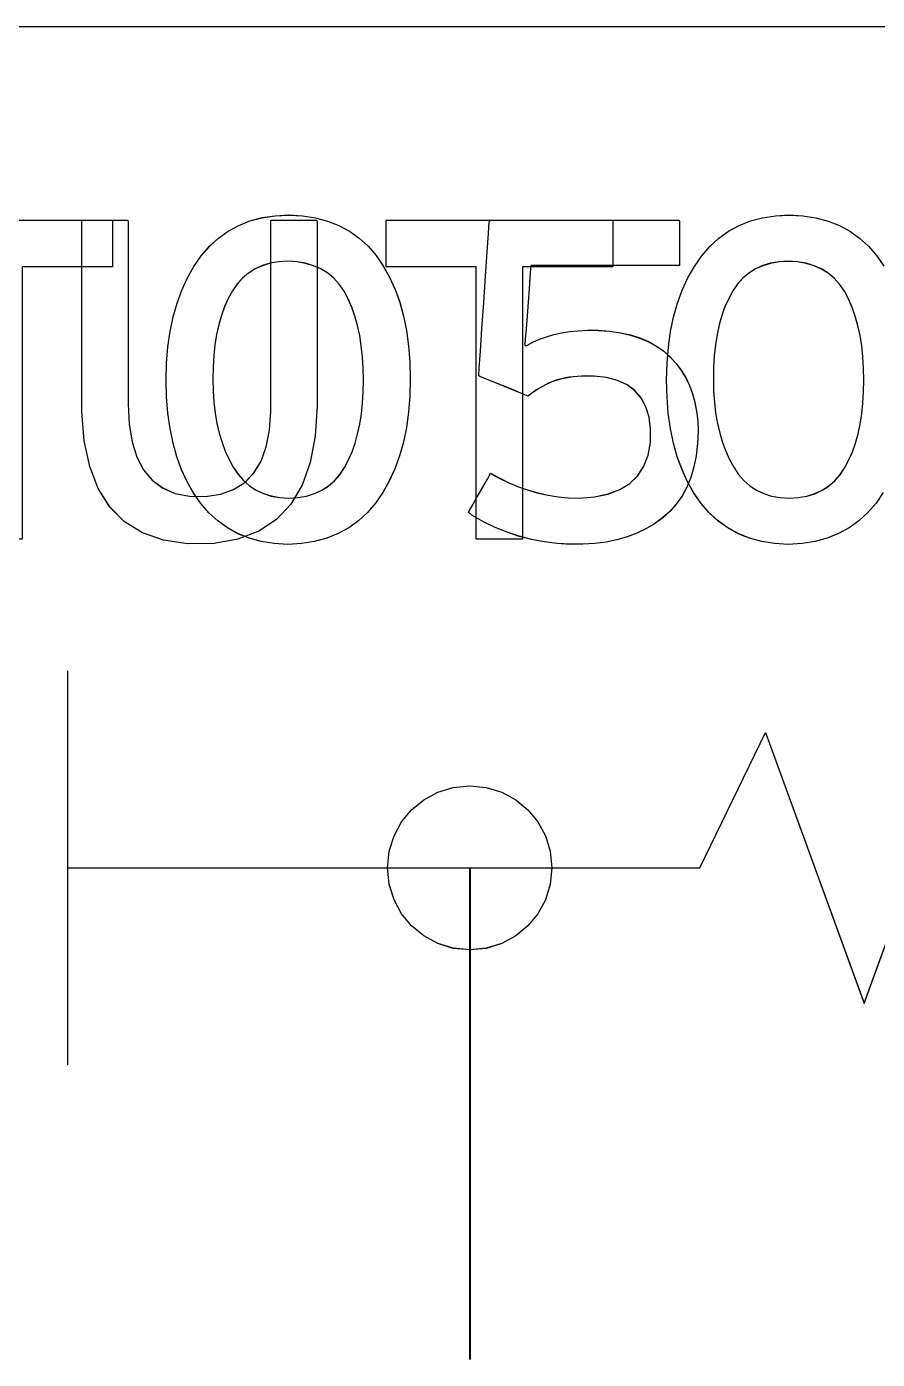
# Model space of a CAD drawing. Extents: x 1 to 47.7, y 0.2 to 35.
# Drawn here: x 29.4401 to 29.6989, y 10.189 to 10.5947 of the extents above; entities that cross this region are included whole.
import ezdxf

# ---------------------------------------------------------------- set-up
doc = ezdxf.new("R2010")
doc.units = 0
doc.header["$MEASUREMENT"] = 0
for name, color, linetype in [('7_2___8__INDEPENDENT_INPUT', 7, 'CONTINUOUS'), ('7_3___8__OPTOISO_INDEPENDE', 7, 'CONTINUOUS'), ('7_4___24__OPTOISO_INDEPEND', 7, 'CONTINUOUS'), ('7_5___8__INDEPENDENT_INPUT', 7, 'CONTINUOUS'), ('7_6____8__INDEPENDENT_INPU', 7, 'CONTINUOUS'), ('7_7____8__OPTOISO_INDEPEND', 7, 'CONTINUOUS'), ('7_8____8__OPTOISO_INDEPEND', 7, 'CONTINUOUS'), ('8_0_____DWG', 7, 'CONTINUOUS')]:
    doc.layers.add(name, color=color, linetype=linetype)

msp = doc.modelspace()

# ---------------------------------------------------------------- linework, layer by layer
at = {"layer": '7_2___8__INDEPENDENT_INPUT'}
for points in [[(29.43875, 10.5216), (29.43875, 10.43865), (29.42466, 10.43865), (29.42466, 10.5216), (29.39719, 10.5216), (29.39719, 10.53583), (29.46624, 10.53583), (29.46624, 10.5216), (29.43875, 10.5216)], [(29.45252, 10.39861), (29.45252, 10.27862)], [(29.45252, 10.33862), (29.57492, 10.33862), (29.57492, 10.18898)]]:
    msp.add_lwpolyline(points, dxfattribs=at)
for points in [[(29.55682, 10.48741), (29.55669, 10.48227), (29.5563, 10.47736), (29.55565, 10.47269), (29.55474, 10.46826), (29.55356, 10.46406), (29.55213, 10.46011), (29.55044, 10.45639), (29.54849, 10.45292), (29.54627, 10.44969), (29.5438, 10.4468), (29.54108, 10.4443), (29.53811, 10.44216), (29.5349, 10.4404), (29.53144, 10.43901), (29.52773, 10.438), (29.52377, 10.43736), (29.51956, 10.43709), (29.5154, 10.43736), (29.51149, 10.43799), (29.50781, 10.439), (29.50439, 10.44037), (29.5012, 10.44211), (29.49826, 10.44423), (29.49556, 10.44671), (29.49311, 10.44957), (29.4909, 10.45275), (29.48895, 10.45618), (29.48725, 10.45985), (29.48582, 10.46378), (29.48465, 10.46795), (29.48374, 10.47237), (29.48309, 10.47705), (29.4827, 10.48197), (29.48257, 10.48714), (29.4827, 10.4923), (29.4831, 10.49723), (29.48376, 10.50191), (29.48468, 10.50635), (29.48587, 10.51055), (29.48732, 10.51451), (29.48903, 10.51823), (29.49101, 10.52171), (29.49324, 10.52494), (29.49573, 10.52784), (29.49845, 10.53034), (29.50142, 10.53247), (29.50462, 10.53422), (29.50806, 10.53559), (29.51174, 10.53657), (29.51567, 10.53717), (29.51983, 10.53739), (29.52403, 10.53714), (29.52798, 10.53653), (29.53168, 10.53554), (29.53513, 10.53418), (29.53833, 10.53245), (29.54128, 10.53035), (29.54398, 10.52789), (29.54642, 10.52505), (29.54861, 10.52187), (29.55053, 10.51843), (29.5522, 10.51474), (29.55361, 10.5108), (29.55476, 10.50662), (29.55566, 10.50219), (29.5563, 10.49751), (29.55669, 10.49259)], [(29.64437, 10.47165), (29.64421, 10.46776), (29.64379, 10.4641), (29.64311, 10.46068), (29.64216, 10.45749), (29.64096, 10.45455), (29.63949, 10.45184), (29.63776, 10.44937), (29.63577, 10.44714), (29.63353, 10.44514), (29.6311, 10.44337), (29.6285, 10.44182), (29.62573, 10.44049), (29.62279, 10.43937), (29.61968, 10.43848), (29.6164, 10.43781), (29.61295, 10.43736), (29.60932, 10.43713), (29.60544, 10.43712), (29.60147, 10.43735), (29.59756, 10.43784), (29.59372, 10.43857), (29.58996, 10.43955), (29.58626, 10.44079), (29.58263, 10.44227), (29.57907, 10.444), (29.57558, 10.44598), (29.57455, 10.44689), (29.57508, 10.44783), (29.57595, 10.44935), (29.57702, 10.45124), (29.57818, 10.45329), (29.5793, 10.45527), (29.58028, 10.45698), (29.58097, 10.4582), (29.58127, 10.45873), (29.58388, 10.45731), (29.58682, 10.45588), (29.58979, 10.45465), (29.59277, 10.4536), (29.59578, 10.45274), (29.5988, 10.45207), (29.60184, 10.45159), (29.6049, 10.45129), (29.6082, 10.4512), (29.61291, 10.45157), (29.61706, 10.45244), (29.62062, 10.4538), (29.62362, 10.45567), (29.62604, 10.45803), (29.62788, 10.46089), (29.62916, 10.46426), (29.62986, 10.46812), (29.62995, 10.47226), (29.62946, 10.47585), (29.6285, 10.47899), (29.62707, 10.48168), (29.62516, 10.48391), (29.62277, 10.48569), (29.61991, 10.48702), (29.61657, 10.4879), (29.61277, 10.48832), (29.61019, 10.48836), (29.60889, 10.48832), (29.60763, 10.48824), (29.60641, 10.48812), (29.60523, 10.48796), (29.60409, 10.48777), (29.60298, 10.48753), (29.60191, 10.48726), (29.60088, 10.48695), (29.59989, 10.48656), (29.59892, 10.48613), (29.59797, 10.48567), (29.59705, 10.48518), (29.59614, 10.48466), (29.59525, 10.48411), (29.59438, 10.48352), (29.59353, 10.4829), (29.59269, 10.48225), (29.59215, 10.48247), (29.59071, 10.48306), (29.58862, 10.48391), (29.58617, 10.48491), (29.58361, 10.48595), (29.58122, 10.48692), (29.57925, 10.48772), (29.57798, 10.48823), (29.57766, 10.48846), (29.57782, 10.49087), (29.57817, 10.49596), (29.57864, 10.50286), (29.57917, 10.51075), (29.57972, 10.51878), (29.58022, 10.52611), (29.58061, 10.53189), (29.58084, 10.53529), (29.58131, 10.53583), (29.58506, 10.53583), (29.59184, 10.53583), (29.60061, 10.53583), (29.61035, 10.53583), (29.62004, 10.53583), (29.62864, 10.53583), (29.63513, 10.53583), (29.63848, 10.53583), (29.63873, 10.53561), (29.63873, 10.53453), (29.63873, 10.53278), (29.63873, 10.53061), (29.63873, 10.52826), (29.63873, 10.52599), (29.63873, 10.52402), (29.63873, 10.52262), (29.63873, 10.52201), (29.63743, 10.52201), (29.63334, 10.52201), (29.62725, 10.52201), (29.61995, 10.52201), (29.61225, 10.52201), (29.60496, 10.52201), (29.59886, 10.52201), (29.59478, 10.52201), (29.59348, 10.52199), (29.5934, 10.52092), (29.59321, 10.51841), (29.59295, 10.5149), (29.59265, 10.51083), (29.59234, 10.50664), (29.59205, 10.50276), (29.59182, 10.49964), (29.59168, 10.49771), (29.59224, 10.49767), (29.59411, 10.49868), (29.59611, 10.49957), (29.59823, 10.50033), (29.60047, 10.50097), (29.60284, 10.50149), (29.60533, 10.50188), (29.60795, 10.50215), (29.61069, 10.5023), (29.61398, 10.50228), (29.61748, 10.50202), (29.62075, 10.50154), (29.62382, 10.50085), (29.62667, 10.49994), (29.6293, 10.49882), (29.63173, 10.49748), (29.63394, 10.49592), (29.63594, 10.49415), (29.63771, 10.49219), (29.63927, 10.49009), (29.64062, 10.48785), (29.64177, 10.48549), (29.6427, 10.48299), (29.64343, 10.48035), (29.64395, 10.47759), (29.64426, 10.47469)], [(29.54259, 10.48714), (29.54252, 10.49076), (29.5423, 10.49422), (29.54193, 10.49754), (29.54143, 10.5007), (29.54077, 10.50371), (29.53997, 10.50656), (29.53902, 10.50927), (29.53793, 10.51182), (29.53667, 10.51419), (29.53521, 10.5163), (29.53355, 10.51813), (29.5317, 10.51968), (29.52966, 10.52096), (29.52742, 10.52196), (29.52499, 10.52268), (29.52237, 10.52313), (29.51956, 10.5233), (29.51679, 10.52313), (29.51421, 10.52269), (29.51182, 10.52197), (29.50962, 10.52099), (29.50761, 10.51973), (29.50579, 10.51819), (29.50416, 10.51639), (29.50271, 10.51431), (29.50145, 10.51198), (29.50033, 10.50948), (29.49937, 10.50682), (29.49855, 10.504), (29.4979, 10.50101), (29.49739, 10.49785), (29.49704, 10.49454), (29.49684, 10.49106), (29.4968, 10.48741), (29.49688, 10.48381), (29.49711, 10.48037), (29.49749, 10.47708), (29.49802, 10.47395), (29.49871, 10.47097), (29.49955, 10.46816), (29.50054, 10.46549), (29.50169, 10.46299), (29.50298, 10.4606), (29.50444, 10.45842), (29.50608, 10.45653), (29.50791, 10.45492), (29.50992, 10.45361), (29.51212, 10.45257), (29.5145, 10.45183), (29.51707, 10.45137), (29.51983, 10.45119), (29.52264, 10.45136), (29.52526, 10.45182), (29.52767, 10.45256), (29.5299, 10.45358), (29.53192, 10.45488), (29.53375, 10.45646), (29.53538, 10.45833), (29.53682, 10.46048), (29.53805, 10.46284), (29.53911, 10.46531), (29.54003, 10.46795), (29.54081, 10.47075), (29.54145, 10.47371), (29.54195, 10.47683), (29.54231, 10.48011), (29.54252, 10.48354)]]:
    msp.add_lwpolyline(points, close=True, dxfattribs=at)
at = {"layer": '7_3___8__OPTOISO_INDEPENDE'}
for points in [[(29.43875, 10.5216), (29.43875, 10.43865), (29.42466, 10.43865), (29.42466, 10.5216), (29.39719, 10.5216), (29.39719, 10.53583), (29.46624, 10.53583), (29.46624, 10.5216), (29.43875, 10.5216)], [(29.45252, 10.39861), (29.45252, 10.27862)], [(29.45252, 10.33862), (29.57492, 10.33862), (29.57492, 10.18898)]]:
    msp.add_lwpolyline(points, dxfattribs=at)
for points in [[(29.55682, 10.48741), (29.55669, 10.48227), (29.5563, 10.47736), (29.55565, 10.47269), (29.55474, 10.46826), (29.55356, 10.46406), (29.55213, 10.46011), (29.55044, 10.45639), (29.54849, 10.45292), (29.54627, 10.44969), (29.5438, 10.4468), (29.54108, 10.4443), (29.53811, 10.44216), (29.5349, 10.4404), (29.53144, 10.43901), (29.52773, 10.438), (29.52377, 10.43736), (29.51956, 10.43709), (29.5154, 10.43736), (29.51149, 10.43799), (29.50781, 10.439), (29.50439, 10.44037), (29.5012, 10.44211), (29.49826, 10.44423), (29.49556, 10.44671), (29.49311, 10.44957), (29.4909, 10.45275), (29.48895, 10.45618), (29.48725, 10.45985), (29.48582, 10.46378), (29.48465, 10.46795), (29.48374, 10.47237), (29.48309, 10.47705), (29.4827, 10.48197), (29.48257, 10.48714), (29.4827, 10.4923), (29.4831, 10.49723), (29.48376, 10.50191), (29.48468, 10.50635), (29.48587, 10.51055), (29.48732, 10.51451), (29.48903, 10.51823), (29.49101, 10.52171), (29.49324, 10.52494), (29.49573, 10.52784), (29.49845, 10.53034), (29.50142, 10.53247), (29.50462, 10.53422), (29.50806, 10.53559), (29.51174, 10.53657), (29.51567, 10.53717), (29.51983, 10.53739), (29.52403, 10.53714), (29.52798, 10.53653), (29.53168, 10.53554), (29.53513, 10.53418), (29.53833, 10.53245), (29.54128, 10.53035), (29.54398, 10.52789), (29.54642, 10.52505), (29.54861, 10.52187), (29.55053, 10.51843), (29.5522, 10.51474), (29.55361, 10.5108), (29.55476, 10.50662), (29.55566, 10.50219), (29.5563, 10.49751), (29.55669, 10.49259)], [(29.64437, 10.47165), (29.64421, 10.46776), (29.64379, 10.4641), (29.64311, 10.46068), (29.64216, 10.45749), (29.64096, 10.45455), (29.63949, 10.45184), (29.63776, 10.44937), (29.63577, 10.44714), (29.63353, 10.44514), (29.6311, 10.44337), (29.6285, 10.44182), (29.62573, 10.44049), (29.62279, 10.43937), (29.61968, 10.43848), (29.6164, 10.43781), (29.61295, 10.43736), (29.60932, 10.43713), (29.60544, 10.43712), (29.60147, 10.43735), (29.59756, 10.43784), (29.59372, 10.43857), (29.58996, 10.43955), (29.58626, 10.44079), (29.58263, 10.44227), (29.57907, 10.444), (29.57558, 10.44598), (29.57455, 10.44689), (29.57508, 10.44783), (29.57595, 10.44935), (29.57702, 10.45124), (29.57818, 10.45329), (29.5793, 10.45527), (29.58028, 10.45698), (29.58097, 10.4582), (29.58127, 10.45873), (29.58388, 10.45731), (29.58682, 10.45588), (29.58979, 10.45465), (29.59277, 10.4536), (29.59578, 10.45274), (29.5988, 10.45207), (29.60184, 10.45159), (29.6049, 10.45129), (29.6082, 10.4512), (29.61291, 10.45157), (29.61706, 10.45244), (29.62062, 10.4538), (29.62362, 10.45567), (29.62604, 10.45803), (29.62788, 10.46089), (29.62916, 10.46426), (29.62986, 10.46812), (29.62995, 10.47226), (29.62946, 10.47585), (29.6285, 10.47899), (29.62707, 10.48168), (29.62516, 10.48391), (29.62277, 10.48569), (29.61991, 10.48702), (29.61657, 10.4879), (29.61277, 10.48832), (29.61019, 10.48836), (29.60889, 10.48832), (29.60763, 10.48824), (29.60641, 10.48812), (29.60523, 10.48796), (29.60409, 10.48777), (29.60298, 10.48753), (29.60191, 10.48726), (29.60088, 10.48695), (29.59989, 10.48656), (29.59892, 10.48613), (29.59797, 10.48567), (29.59705, 10.48518), (29.59614, 10.48466), (29.59525, 10.48411), (29.59438, 10.48352), (29.59353, 10.4829), (29.59269, 10.48225), (29.59215, 10.48247), (29.59071, 10.48306), (29.58862, 10.48391), (29.58617, 10.48491), (29.58361, 10.48595), (29.58122, 10.48692), (29.57925, 10.48772), (29.57798, 10.48823), (29.57766, 10.48846), (29.57782, 10.49087), (29.57817, 10.49596), (29.57864, 10.50286), (29.57917, 10.51075), (29.57972, 10.51878), (29.58022, 10.52611), (29.58061, 10.53189), (29.58084, 10.53529), (29.58131, 10.53583), (29.58506, 10.53583), (29.59184, 10.53583), (29.60061, 10.53583), (29.61035, 10.53583), (29.62004, 10.53583), (29.62864, 10.53583), (29.63513, 10.53583), (29.63848, 10.53583), (29.63873, 10.53561), (29.63873, 10.53453), (29.63873, 10.53278), (29.63873, 10.53061), (29.63873, 10.52826), (29.63873, 10.52599), (29.63873, 10.52402), (29.63873, 10.52262), (29.63873, 10.52201), (29.63743, 10.52201), (29.63334, 10.52201), (29.62725, 10.52201), (29.61995, 10.52201), (29.61225, 10.52201), (29.60496, 10.52201), (29.59886, 10.52201), (29.59478, 10.52201), (29.59348, 10.52199), (29.5934, 10.52092), (29.59321, 10.51841), (29.59295, 10.5149), (29.59265, 10.51083), (29.59234, 10.50664), (29.59205, 10.50276), (29.59182, 10.49964), (29.59168, 10.49771), (29.59224, 10.49767), (29.59411, 10.49868), (29.59611, 10.49957), (29.59823, 10.50033), (29.60047, 10.50097), (29.60284, 10.50149), (29.60533, 10.50188), (29.60795, 10.50215), (29.61069, 10.5023), (29.61398, 10.50228), (29.61748, 10.50202), (29.62075, 10.50154), (29.62382, 10.50085), (29.62667, 10.49994), (29.6293, 10.49882), (29.63173, 10.49748), (29.63394, 10.49592), (29.63594, 10.49415), (29.63771, 10.49219), (29.63927, 10.49009), (29.64062, 10.48785), (29.64177, 10.48549), (29.6427, 10.48299), (29.64343, 10.48035), (29.64395, 10.47759), (29.64426, 10.47469)], [(29.54259, 10.48714), (29.54252, 10.49076), (29.5423, 10.49422), (29.54193, 10.49754), (29.54143, 10.5007), (29.54077, 10.50371), (29.53997, 10.50656), (29.53902, 10.50927), (29.53793, 10.51182), (29.53667, 10.51419), (29.53521, 10.5163), (29.53355, 10.51813), (29.5317, 10.51968), (29.52966, 10.52096), (29.52742, 10.52196), (29.52499, 10.52268), (29.52237, 10.52313), (29.51956, 10.5233), (29.51679, 10.52313), (29.51421, 10.52269), (29.51182, 10.52197), (29.50962, 10.52099), (29.50761, 10.51973), (29.50579, 10.51819), (29.50416, 10.51639), (29.50271, 10.51431), (29.50145, 10.51198), (29.50033, 10.50948), (29.49937, 10.50682), (29.49855, 10.504), (29.4979, 10.50101), (29.49739, 10.49785), (29.49704, 10.49454), (29.49684, 10.49106), (29.4968, 10.48741), (29.49688, 10.48381), (29.49711, 10.48037), (29.49749, 10.47708), (29.49802, 10.47395), (29.49871, 10.47097), (29.49955, 10.46816), (29.50054, 10.46549), (29.50169, 10.46299), (29.50298, 10.4606), (29.50444, 10.45842), (29.50608, 10.45653), (29.50791, 10.45492), (29.50992, 10.45361), (29.51212, 10.45257), (29.5145, 10.45183), (29.51707, 10.45137), (29.51983, 10.45119), (29.52264, 10.45136), (29.52526, 10.45182), (29.52767, 10.45256), (29.5299, 10.45358), (29.53192, 10.45488), (29.53375, 10.45646), (29.53538, 10.45833), (29.53682, 10.46048), (29.53805, 10.46284), (29.53911, 10.46531), (29.54003, 10.46795), (29.54081, 10.47075), (29.54145, 10.47371), (29.54195, 10.47683), (29.54231, 10.48011), (29.54252, 10.48354)]]:
    msp.add_lwpolyline(points, close=True, dxfattribs=at)
at = {"layer": '7_4___24__OPTOISO_INDEPEND'}
for points in [[(29.43875, 10.52162), (29.43875, 10.43867), (29.42466, 10.43867), (29.42466, 10.52162), (29.39719, 10.52162), (29.39719, 10.53585), (29.46624, 10.53585), (29.46624, 10.52162), (29.43875, 10.52162)], [(29.45252, 10.39863), (29.45252, 10.27863)], [(29.45252, 10.33863), (29.57502, 10.33863), (29.57502, 10.18898)]]:
    msp.add_lwpolyline(points, dxfattribs=at)
for points in [[(29.55682, 10.48743), (29.55669, 10.48229), (29.5563, 10.47738), (29.55565, 10.47271), (29.55474, 10.46828), (29.55356, 10.46408), (29.55213, 10.46013), (29.55044, 10.45641), (29.54849, 10.45294), (29.54627, 10.44971), (29.5438, 10.44682), (29.54108, 10.44432), (29.53811, 10.44218), (29.5349, 10.44042), (29.53144, 10.43903), (29.52773, 10.43802), (29.52377, 10.43738), (29.51956, 10.43711), (29.5154, 10.43738), (29.51149, 10.43801), (29.50781, 10.43902), (29.50439, 10.44039), (29.5012, 10.44213), (29.49826, 10.44425), (29.49556, 10.44673), (29.49311, 10.44959), (29.4909, 10.45277), (29.48895, 10.4562), (29.48725, 10.45987), (29.48582, 10.4638), (29.48465, 10.46797), (29.48374, 10.47239), (29.48309, 10.47707), (29.4827, 10.48199), (29.48257, 10.48716), (29.4827, 10.49232), (29.4831, 10.49725), (29.48376, 10.50193), (29.48468, 10.50637), (29.48587, 10.51057), (29.48732, 10.51453), (29.48903, 10.51825), (29.49101, 10.52173), (29.49324, 10.52496), (29.49573, 10.52786), (29.49845, 10.53036), (29.50142, 10.53249), (29.50462, 10.53424), (29.50806, 10.53561), (29.51174, 10.53659), (29.51567, 10.53719), (29.51983, 10.53741), (29.52403, 10.53717), (29.52798, 10.53655), (29.53168, 10.53556), (29.53513, 10.5342), (29.53833, 10.53247), (29.54128, 10.53037), (29.54398, 10.52791), (29.54642, 10.52507), (29.54861, 10.52189), (29.55053, 10.51845), (29.5522, 10.51476), (29.55361, 10.51082), (29.55476, 10.50664), (29.55566, 10.50221), (29.5563, 10.49753), (29.55669, 10.49261)], [(29.64437, 10.47167), (29.64421, 10.46778), (29.64379, 10.46412), (29.64311, 10.4607), (29.64216, 10.45751), (29.64096, 10.45457), (29.63949, 10.45186), (29.63776, 10.44939), (29.63577, 10.44716), (29.63353, 10.44516), (29.6311, 10.44339), (29.6285, 10.44184), (29.62573, 10.44051), (29.62279, 10.43939), (29.61968, 10.4385), (29.6164, 10.43783), (29.61295, 10.43738), (29.60932, 10.43715), (29.60544, 10.43714), (29.60147, 10.43737), (29.59756, 10.43786), (29.59372, 10.43859), (29.58996, 10.43958), (29.58626, 10.44081), (29.58263, 10.44229), (29.57907, 10.44402), (29.57558, 10.446), (29.57455, 10.44691), (29.57508, 10.44785), (29.57595, 10.44937), (29.57702, 10.45126), (29.57818, 10.45331), (29.5793, 10.45529), (29.58028, 10.457), (29.58097, 10.45822), (29.58127, 10.45875), (29.58388, 10.45733), (29.58682, 10.4559), (29.58979, 10.45467), (29.59277, 10.45362), (29.59578, 10.45276), (29.5988, 10.45209), (29.60184, 10.45161), (29.6049, 10.45131), (29.6082, 10.45122), (29.61291, 10.45159), (29.61706, 10.45246), (29.62062, 10.45382), (29.62362, 10.45569), (29.62604, 10.45805), (29.62788, 10.46091), (29.62916, 10.46428), (29.62986, 10.46814), (29.62995, 10.47228), (29.62946, 10.47587), (29.6285, 10.47901), (29.62707, 10.4817), (29.62516, 10.48393), (29.62277, 10.48571), (29.61991, 10.48704), (29.61657, 10.48792), (29.61277, 10.48835), (29.61019, 10.48838), (29.60889, 10.48834), (29.60763, 10.48826), (29.60641, 10.48814), (29.60523, 10.48799), (29.60409, 10.48779), (29.60298, 10.48755), (29.60191, 10.48728), (29.60088, 10.48697), (29.59989, 10.48658), (29.59892, 10.48615), (29.59797, 10.48569), (29.59705, 10.4852), (29.59614, 10.48468), (29.59525, 10.48413), (29.59438, 10.48354), (29.59353, 10.48292), (29.59269, 10.48227), (29.59215, 10.48249), (29.59071, 10.48308), (29.58862, 10.48393), (29.58617, 10.48493), (29.58361, 10.48597), (29.58122, 10.48694), (29.57925, 10.48774), (29.57798, 10.48825), (29.57766, 10.48848), (29.57782, 10.49089), (29.57817, 10.49598), (29.57864, 10.50288), (29.57917, 10.51077), (29.57972, 10.5188), (29.58022, 10.52613), (29.58061, 10.53191), (29.58084, 10.53531), (29.58131, 10.53585), (29.58506, 10.53585), (29.59184, 10.53585), (29.60061, 10.53585), (29.61035, 10.53585), (29.62004, 10.53585), (29.62864, 10.53585), (29.63513, 10.53585), (29.63848, 10.53585), (29.63873, 10.53563), (29.63873, 10.53455), (29.63873, 10.5328), (29.63873, 10.53063), (29.63873, 10.52829), (29.63873, 10.52601), (29.63873, 10.52404), (29.63873, 10.52264), (29.63873, 10.52203), (29.63743, 10.52203), (29.63334, 10.52203), (29.62725, 10.52203), (29.61995, 10.52203), (29.61225, 10.52203), (29.60496, 10.52203), (29.59886, 10.52203), (29.59478, 10.52203), (29.59348, 10.52202), (29.5934, 10.52094), (29.59321, 10.51843), (29.59295, 10.51492), (29.59265, 10.51085), (29.59234, 10.50666), (29.59205, 10.50278), (29.59182, 10.49966), (29.59168, 10.49773), (29.59224, 10.49769), (29.59411, 10.4987), (29.59611, 10.49959), (29.59823, 10.50035), (29.60047, 10.50099), (29.60284, 10.50151), (29.60533, 10.5019), (29.60795, 10.50217), (29.61069, 10.50232), (29.61398, 10.5023), (29.61748, 10.50204), (29.62075, 10.50156), (29.62382, 10.50087), (29.62667, 10.49996), (29.6293, 10.49884), (29.63173, 10.4975), (29.63394, 10.49594), (29.63594, 10.49417), (29.63771, 10.49221), (29.63927, 10.49011), (29.64062, 10.48788), (29.64177, 10.48551), (29.6427, 10.48301), (29.64343, 10.48038), (29.64395, 10.47761), (29.64426, 10.47471)], [(29.54259, 10.48716), (29.54252, 10.49078), (29.5423, 10.49424), (29.54193, 10.49756), (29.54143, 10.50072), (29.54077, 10.50373), (29.53997, 10.50658), (29.53902, 10.50929), (29.53793, 10.51184), (29.53667, 10.51421), (29.53521, 10.51632), (29.53355, 10.51814), (29.5317, 10.5197), (29.52966, 10.52097), (29.52742, 10.52197), (29.52499, 10.5227), (29.52237, 10.52314), (29.51956, 10.52332), (29.51679, 10.52315), (29.51421, 10.5227), (29.51182, 10.52199), (29.50962, 10.521), (29.50761, 10.51974), (29.50579, 10.51821), (29.50416, 10.51641), (29.50271, 10.51433), (29.50145, 10.512), (29.50033, 10.50951), (29.49937, 10.50684), (29.49855, 10.50402), (29.4979, 10.50103), (29.49739, 10.49788), (29.49704, 10.49456), (29.49684, 10.49108), (29.4968, 10.48743), (29.49688, 10.48383), (29.49711, 10.48039), (29.49749, 10.4771), (29.49802, 10.47397), (29.49871, 10.47099), (29.49955, 10.46818), (29.50054, 10.46551), (29.50169, 10.46301), (29.50298, 10.46062), (29.50444, 10.45844), (29.50608, 10.45655), (29.50791, 10.45494), (29.50992, 10.45363), (29.51212, 10.45259), (29.5145, 10.45185), (29.51707, 10.45139), (29.51983, 10.45121), (29.52264, 10.45139), (29.52526, 10.45184), (29.52767, 10.45258), (29.5299, 10.4536), (29.53192, 10.4549), (29.53375, 10.45648), (29.53538, 10.45835), (29.53682, 10.4605), (29.53805, 10.46286), (29.53911, 10.46534), (29.54003, 10.46797), (29.54081, 10.47077), (29.54145, 10.47373), (29.54195, 10.47685), (29.54231, 10.48013), (29.54252, 10.48356)]]:
    msp.add_lwpolyline(points, close=True, dxfattribs=at)
at = {"layer": '7_5___8__INDEPENDENT_INPUT'}
for points in [[(29.52847, 10.47917), (29.52791, 10.47006), (29.52639, 10.46205), (29.52391, 10.45516), (29.52048, 10.44938), (29.51608, 10.44471), (29.51072, 10.44115), (29.5044, 10.43871), (29.49712, 10.43737), (29.48909, 10.43725), (29.48175, 10.4384), (29.47536, 10.44065), (29.46992, 10.44402), (29.46543, 10.44851), (29.46189, 10.4541), (29.45929, 10.46081), (29.45765, 10.46863), (29.45695, 10.47757), (29.45692, 10.48086), (29.45692, 10.48587), (29.45692, 10.49352), (29.45692, 10.50278), (29.45692, 10.51256), (29.45692, 10.52182), (29.45692, 10.52948), (29.45692, 10.53448), (29.45695, 10.53585), (29.45767, 10.53585), (29.45922, 10.53585), (29.46133, 10.53585), (29.46373, 10.53585), (29.46616, 10.53585), (29.46835, 10.53585), (29.47003, 10.53585), (29.47094, 10.53585), (29.47103, 10.53507), (29.47103, 10.53075), (29.47103, 10.52359), (29.47103, 10.51463), (29.47103, 10.50492), (29.47103, 10.49554), (29.47103, 10.48753), (29.47103, 10.48195), (29.47103, 10.47985), (29.47132, 10.47371), (29.47219, 10.46832), (29.47365, 10.46368), (29.47569, 10.45979), (29.47831, 10.45666), (29.48151, 10.45428), (29.4853, 10.45265), (29.48967, 10.45178), (29.49456, 10.45169), (29.49912, 10.45239), (29.50309, 10.45382), (29.50646, 10.45597), (29.50923, 10.45886), (29.51141, 10.46247), (29.51299, 10.4668), (29.51397, 10.47187), (29.51436, 10.47766), (29.51436, 10.48029), (29.51436, 10.48534), (29.51436, 10.49308), (29.51436, 10.50243), (29.51436, 10.51232), (29.51436, 10.52167), (29.51436, 10.52941), (29.51436, 10.53446), (29.51439, 10.53585), (29.51511, 10.53585), (29.51666, 10.53585), (29.51877, 10.53585), (29.52117, 10.53585), (29.5236, 10.53585), (29.52579, 10.53585), (29.52747, 10.53585), (29.52838, 10.53585), (29.52847, 10.53506), (29.52847, 10.53069), (29.52847, 10.52344), (29.52847, 10.51437), (29.52847, 10.50455), (29.52847, 10.49505), (29.52847, 10.48694), (29.52847, 10.48129)], [(29.69482, 10.48716), (29.69475, 10.49077), (29.69453, 10.49424), (29.69417, 10.49755), (29.69366, 10.50071), (29.69301, 10.50372), (29.6922, 10.50658), (29.69126, 10.50928), (29.69016, 10.51183), (29.6889, 10.5142), (29.68744, 10.51631), (29.68579, 10.51814), (29.68394, 10.51969), (29.6819, 10.52097), (29.67967, 10.52197), (29.67724, 10.52269), (29.67462, 10.52314), (29.67181, 10.52331), (29.66904, 10.52314), (29.66646, 10.5227), (29.66407, 10.52199), (29.66187, 10.521), (29.65985, 10.51974), (29.65803, 10.51821), (29.6564, 10.5164), (29.65496, 10.51432), (29.65369, 10.512), (29.65257, 10.5095), (29.65161, 10.50683), (29.6508, 10.50401), (29.65014, 10.50102), (29.64964, 10.49787), (29.64929, 10.49455), (29.64909, 10.49107), (29.64905, 10.48743), (29.64912, 10.48383), (29.64935, 10.48038), (29.64973, 10.47709), (29.65027, 10.47396), (29.65095, 10.47099), (29.65179, 10.46817), (29.65279, 10.46551), (29.65394, 10.463), (29.65523, 10.46061), (29.65668, 10.45843), (29.65832, 10.45654), (29.66015, 10.45494), (29.66216, 10.45362), (29.66436, 10.45259), (29.66674, 10.45184), (29.66931, 10.45138), (29.67206, 10.45121), (29.67488, 10.45138), (29.67749, 10.45183), (29.67991, 10.45257), (29.68213, 10.45359), (29.68416, 10.45489), (29.68598, 10.45648), (29.68762, 10.45834), (29.68905, 10.46049), (29.69028, 10.46285), (29.69135, 10.46533), (29.69227, 10.46797), (29.69305, 10.47076), (29.69369, 10.47372), (29.69419, 10.47684), (29.69454, 10.48012), (29.69475, 10.48356)], [(29.59993, 10.33865), (29.59942, 10.33361), (29.59796, 10.32891), (29.59566, 10.32466), (29.5926, 10.32095), (29.5889, 10.3179), (29.58465, 10.31559), (29.57995, 10.31413), (29.57491, 10.31363), (29.56987, 10.31413), (29.56518, 10.31559), (29.56094, 10.3179), (29.55724, 10.32095), (29.55419, 10.32466), (29.55189, 10.32891), (29.55044, 10.33361), (29.54993, 10.33865), (29.55044, 10.34369), (29.55189, 10.34838), (29.55419, 10.35262), (29.55724, 10.35632), (29.56094, 10.35937), (29.56518, 10.36167), (29.56987, 10.36313), (29.57491, 10.36363), (29.57995, 10.36313), (29.58465, 10.36167), (29.5889, 10.35937), (29.5926, 10.35632), (29.59566, 10.35262), (29.59796, 10.34838), (29.59942, 10.34369)]]:
    msp.add_lwpolyline(points, close=True, dxfattribs=at)
for points in [[(29.591, 10.52161), (29.591, 10.43867), (29.57689, 10.43867), (29.57689, 10.52161), (29.54944, 10.52161), (29.54944, 10.53585), (29.61849, 10.53585), (29.61849, 10.52161), (29.591, 10.52161)], [(29.70074, 10.45293), (29.69852, 10.4497), (29.69605, 10.44682), (29.69333, 10.44431), (29.69036, 10.44217), (29.68714, 10.44041), (29.68368, 10.43903), (29.67997, 10.43801), (29.67601, 10.43737), (29.67181, 10.43711), (29.66764, 10.43737), (29.66373, 10.438), (29.66005, 10.43901), (29.65662, 10.44038), (29.65344, 10.44213), (29.6505, 10.44424), (29.6478, 10.44672), (29.64534, 10.44958), (29.64313, 10.45276), (29.64118, 10.45619), (29.63949, 10.45986), (29.63806, 10.46379), (29.63689, 10.46796), (29.63598, 10.47239), (29.63533, 10.47706), (29.63494, 10.48198), (29.63481, 10.48716), (29.63494, 10.49232), (29.63534, 10.49724), (29.636, 10.50192), (29.63692, 10.50636), (29.63811, 10.51056), (29.63956, 10.51452), (29.64128, 10.51824), (29.64325, 10.52172), (29.64549, 10.52496), (29.64797, 10.52785), (29.65069, 10.53036), (29.65366, 10.53249), (29.65686, 10.53423), (29.6603, 10.5356), (29.66398, 10.53658), (29.6679, 10.53719), (29.67206, 10.53741), (29.67627, 10.53716), (29.68022, 10.53654), (29.68392, 10.53555), (29.68737, 10.53419), (29.69057, 10.53247), (29.69352, 10.53037), (29.69622, 10.5279), (29.69866, 10.52506), (29.70085, 10.52188)], [(29.45252, 10.39864), (29.45252, 10.27863)], [(29.57492, 10.18897), (29.57492, 10.33862), (29.6449, 10.33862), (29.66491, 10.37988), (29.69492, 10.29738), (29.72494, 10.37988), (29.75496, 10.29738), (29.78497, 10.37988), (29.81499, 10.29738), (29.83499, 10.33864), (29.87492, 10.33864), (29.87492, 10.18897)], [(29.45251, 10.33862), (29.57493, 10.33862), (29.57493, 10.18897)]]:
    msp.add_lwpolyline(points, dxfattribs=at)
at = {"layer": '7_6____8__INDEPENDENT_INPU'}
for points in [[(29.43875, 10.52161), (29.43875, 10.43866), (29.42466, 10.43866), (29.42466, 10.52161), (29.39719, 10.52161), (29.39719, 10.53584), (29.46624, 10.53584), (29.46624, 10.52161), (29.43875, 10.52161)], [(29.45252, 10.39861), (29.45252, 10.27862)], [(29.45252, 10.33862), (29.57502, 10.33862), (29.57502, 10.18898)]]:
    msp.add_lwpolyline(points, dxfattribs=at)
for points in [[(29.55682, 10.48742), (29.55669, 10.48227), (29.5563, 10.47736), (29.55565, 10.47269), (29.55474, 10.46826), (29.55356, 10.46407), (29.55213, 10.46012), (29.55044, 10.4564), (29.54849, 10.45292), (29.54627, 10.44969), (29.5438, 10.44681), (29.54108, 10.4443), (29.53811, 10.44217), (29.5349, 10.44041), (29.53144, 10.43902), (29.52773, 10.43801), (29.52377, 10.43737), (29.51956, 10.4371), (29.5154, 10.43736), (29.51149, 10.438), (29.50781, 10.439), (29.50439, 10.44038), (29.5012, 10.44212), (29.49826, 10.44423), (29.49556, 10.44672), (29.49311, 10.44957), (29.4909, 10.45276), (29.48895, 10.45618), (29.48725, 10.45986), (29.48582, 10.46378), (29.48465, 10.46796), (29.48374, 10.47238), (29.48309, 10.47705), (29.4827, 10.48198), (29.48257, 10.48715), (29.4827, 10.49231), (29.4831, 10.49723), (29.48376, 10.50191), (29.48468, 10.50636), (29.48587, 10.51056), (29.48732, 10.51452), (29.48903, 10.51823), (29.49101, 10.52171), (29.49324, 10.52495), (29.49573, 10.52784), (29.49845, 10.53035), (29.50142, 10.53248), (29.50462, 10.53423), (29.50806, 10.53559), (29.51174, 10.53658), (29.51567, 10.53718), (29.51983, 10.5374), (29.52403, 10.53715), (29.52798, 10.53653), (29.53168, 10.53554), (29.53513, 10.53419), (29.53833, 10.53246), (29.54128, 10.53036), (29.54398, 10.52789), (29.54642, 10.52506), (29.54861, 10.52187), (29.55053, 10.51843), (29.5522, 10.51475), (29.55361, 10.51081), (29.55476, 10.50663), (29.55566, 10.5022), (29.5563, 10.49752), (29.55669, 10.49259)], [(29.64437, 10.47166), (29.64421, 10.46776), (29.64379, 10.4641), (29.64311, 10.46068), (29.64216, 10.4575), (29.64096, 10.45455), (29.63949, 10.45185), (29.63776, 10.44937), (29.63577, 10.44714), (29.63353, 10.44515), (29.6311, 10.44337), (29.6285, 10.44182), (29.62573, 10.44049), (29.62279, 10.43938), (29.61968, 10.43849), (29.6164, 10.43782), (29.61295, 10.43737), (29.60932, 10.43713), (29.60544, 10.43712), (29.60147, 10.43736), (29.59756, 10.43784), (29.59372, 10.43858), (29.58996, 10.43956), (29.58626, 10.44079), (29.58263, 10.44228), (29.57907, 10.44401), (29.57558, 10.44599), (29.57455, 10.4469), (29.57508, 10.44784), (29.57595, 10.44936), (29.57702, 10.45125), (29.57818, 10.45329), (29.5793, 10.45528), (29.58028, 10.45699), (29.58097, 10.45821), (29.58127, 10.45873), (29.58388, 10.45731), (29.58682, 10.45589), (29.58979, 10.45465), (29.59277, 10.4536), (29.59578, 10.45275), (29.5988, 10.45207), (29.60184, 10.45159), (29.6049, 10.4513), (29.6082, 10.45121), (29.61291, 10.45158), (29.61706, 10.45244), (29.62062, 10.45381), (29.62362, 10.45567), (29.62604, 10.45804), (29.62788, 10.4609), (29.62916, 10.46426), (29.62986, 10.46812), (29.62995, 10.47227), (29.62946, 10.47586), (29.6285, 10.479), (29.62707, 10.48168), (29.62516, 10.48392), (29.62277, 10.4857), (29.61991, 10.48703), (29.61657, 10.48791), (29.61277, 10.48833), (29.61019, 10.48837), (29.60889, 10.48833), (29.60763, 10.48825), (29.60641, 10.48813), (29.60523, 10.48797), (29.60409, 10.48777), (29.60298, 10.48754), (29.60191, 10.48727), (29.60088, 10.48695), (29.59989, 10.48657), (29.59892, 10.48614), (29.59797, 10.48568), (29.59705, 10.48519), (29.59614, 10.48467), (29.59525, 10.48411), (29.59438, 10.48353), (29.59353, 10.48291), (29.59269, 10.48226), (29.59215, 10.48248), (29.59071, 10.48307), (29.58862, 10.48391), (29.58617, 10.48491), (29.58361, 10.48595), (29.58122, 10.48693), (29.57925, 10.48773), (29.57798, 10.48824), (29.57766, 10.48847), (29.57782, 10.49088), (29.57817, 10.49596), (29.57864, 10.50287), (29.57917, 10.51076), (29.57972, 10.51879), (29.58022, 10.52611), (29.58061, 10.5319), (29.58084, 10.53529), (29.58131, 10.53584), (29.58506, 10.53584), (29.59184, 10.53584), (29.60061, 10.53584), (29.61035, 10.53584), (29.62004, 10.53584), (29.62864, 10.53584), (29.63513, 10.53584), (29.63848, 10.53584), (29.63873, 10.53561), (29.63873, 10.53453), (29.63873, 10.53279), (29.63873, 10.53062), (29.63873, 10.52827), (29.63873, 10.52599), (29.63873, 10.52403), (29.63873, 10.52262), (29.63873, 10.52202), (29.63743, 10.52201), (29.63334, 10.52201), (29.62725, 10.52201), (29.61995, 10.52201), (29.61225, 10.52201), (29.60496, 10.52201), (29.59886, 10.52201), (29.59478, 10.52201), (29.59348, 10.522), (29.5934, 10.52093), (29.59321, 10.51841), (29.59295, 10.5149), (29.59265, 10.51083), (29.59234, 10.50664), (29.59205, 10.50277), (29.59182, 10.49965), (29.59168, 10.49772), (29.59224, 10.49768), (29.59411, 10.49869), (29.59611, 10.49958), (29.59823, 10.50034), (29.60047, 10.50098), (29.60284, 10.5015), (29.60533, 10.50189), (29.60795, 10.50216), (29.61069, 10.50231), (29.61398, 10.50228), (29.61748, 10.50202), (29.62075, 10.50155), (29.62382, 10.50086), (29.62667, 10.49995), (29.6293, 10.49883), (29.63173, 10.49749), (29.63394, 10.49593), (29.63594, 10.49416), (29.63771, 10.49219), (29.63927, 10.49009), (29.64062, 10.48786), (29.64177, 10.4855), (29.6427, 10.483), (29.64343, 10.48036), (29.64395, 10.47759), (29.64426, 10.47469)], [(29.54259, 10.48715), (29.54252, 10.49077), (29.5423, 10.49423), (29.54193, 10.49754), (29.54143, 10.5007), (29.54077, 10.50371), (29.53997, 10.50657), (29.53902, 10.50927), (29.53793, 10.51182), (29.53667, 10.5142), (29.53521, 10.5163), (29.53355, 10.51813), (29.5317, 10.51968), (29.52966, 10.52096), (29.52742, 10.52196), (29.52499, 10.52268), (29.52237, 10.52313), (29.51956, 10.5233), (29.51679, 10.52313), (29.51421, 10.52269), (29.51182, 10.52198), (29.50962, 10.52099), (29.50761, 10.51973), (29.50579, 10.5182), (29.50416, 10.5164), (29.50271, 10.51432), (29.50145, 10.51199), (29.50033, 10.50949), (29.49937, 10.50683), (29.49855, 10.50401), (29.4979, 10.50102), (29.49739, 10.49786), (29.49704, 10.49455), (29.49684, 10.49106), (29.4968, 10.48742), (29.49688, 10.48382), (29.49711, 10.48038), (29.49749, 10.47709), (29.49802, 10.47396), (29.49871, 10.47098), (29.49955, 10.46816), (29.50054, 10.4655), (29.50169, 10.46299), (29.50298, 10.4606), (29.50444, 10.45843), (29.50608, 10.45654), (29.50791, 10.45493), (29.50992, 10.45361), (29.51212, 10.45258), (29.5145, 10.45183), (29.51707, 10.45137), (29.51983, 10.4512), (29.52264, 10.45137), (29.52526, 10.45183), (29.52767, 10.45256), (29.5299, 10.45358), (29.53192, 10.45489), (29.53375, 10.45647), (29.53538, 10.45834), (29.53682, 10.46048), (29.53805, 10.46284), (29.53911, 10.46532), (29.54003, 10.46796), (29.54081, 10.47076), (29.54145, 10.47372), (29.54195, 10.47683), (29.54231, 10.48011), (29.54252, 10.48355)]]:
    msp.add_lwpolyline(points, close=True, dxfattribs=at)
at = {"layer": '7_7____8__OPTOISO_INDEPEND'}
for points in [[(29.43875, 10.5216), (29.43875, 10.43865), (29.42466, 10.43865), (29.42466, 10.5216), (29.39719, 10.5216), (29.39719, 10.53583), (29.46624, 10.53583), (29.46624, 10.5216), (29.43875, 10.5216)], [(29.45252, 10.39861), (29.45252, 10.27862)], [(29.45252, 10.33862), (29.57502, 10.33862), (29.57502, 10.18898)]]:
    msp.add_lwpolyline(points, dxfattribs=at)
for points in [[(29.55682, 10.48741), (29.55669, 10.48227), (29.5563, 10.47736), (29.55565, 10.47269), (29.55474, 10.46826), (29.55356, 10.46406), (29.55213, 10.46011), (29.55044, 10.45639), (29.54849, 10.45292), (29.54627, 10.44969), (29.5438, 10.4468), (29.54108, 10.4443), (29.53811, 10.44216), (29.5349, 10.4404), (29.53144, 10.43901), (29.52773, 10.438), (29.52377, 10.43736), (29.51956, 10.43709), (29.5154, 10.43736), (29.51149, 10.43799), (29.50781, 10.439), (29.50439, 10.44037), (29.5012, 10.44211), (29.49826, 10.44423), (29.49556, 10.44671), (29.49311, 10.44957), (29.4909, 10.45275), (29.48895, 10.45618), (29.48725, 10.45985), (29.48582, 10.46378), (29.48465, 10.46795), (29.48374, 10.47237), (29.48309, 10.47705), (29.4827, 10.48197), (29.48257, 10.48714), (29.4827, 10.4923), (29.4831, 10.49723), (29.48376, 10.50191), (29.48468, 10.50635), (29.48587, 10.51055), (29.48732, 10.51451), (29.48903, 10.51823), (29.49101, 10.52171), (29.49324, 10.52494), (29.49573, 10.52784), (29.49845, 10.53034), (29.50142, 10.53247), (29.50462, 10.53422), (29.50806, 10.53559), (29.51174, 10.53657), (29.51567, 10.53717), (29.51983, 10.53739), (29.52403, 10.53714), (29.52798, 10.53653), (29.53168, 10.53554), (29.53513, 10.53418), (29.53833, 10.53245), (29.54128, 10.53035), (29.54398, 10.52789), (29.54642, 10.52505), (29.54861, 10.52187), (29.55053, 10.51843), (29.5522, 10.51474), (29.55361, 10.5108), (29.55476, 10.50662), (29.55566, 10.50219), (29.5563, 10.49751), (29.55669, 10.49259)], [(29.64437, 10.47165), (29.64421, 10.46776), (29.64379, 10.4641), (29.64311, 10.46068), (29.64216, 10.45749), (29.64096, 10.45455), (29.63949, 10.45184), (29.63776, 10.44937), (29.63577, 10.44714), (29.63353, 10.44514), (29.6311, 10.44337), (29.6285, 10.44182), (29.62573, 10.44049), (29.62279, 10.43937), (29.61968, 10.43848), (29.6164, 10.43781), (29.61295, 10.43736), (29.60932, 10.43713), (29.60544, 10.43712), (29.60147, 10.43735), (29.59756, 10.43784), (29.59372, 10.43857), (29.58996, 10.43955), (29.58626, 10.44079), (29.58263, 10.44227), (29.57907, 10.444), (29.57558, 10.44598), (29.57455, 10.44689), (29.57508, 10.44783), (29.57595, 10.44935), (29.57702, 10.45124), (29.57818, 10.45329), (29.5793, 10.45527), (29.58028, 10.45698), (29.58097, 10.4582), (29.58127, 10.45873), (29.58388, 10.45731), (29.58682, 10.45588), (29.58979, 10.45465), (29.59277, 10.4536), (29.59578, 10.45274), (29.5988, 10.45207), (29.60184, 10.45159), (29.6049, 10.45129), (29.6082, 10.4512), (29.61291, 10.45157), (29.61706, 10.45244), (29.62062, 10.4538), (29.62362, 10.45567), (29.62604, 10.45803), (29.62788, 10.46089), (29.62916, 10.46426), (29.62986, 10.46812), (29.62995, 10.47226), (29.62946, 10.47585), (29.6285, 10.47899), (29.62707, 10.48168), (29.62516, 10.48391), (29.62277, 10.48569), (29.61991, 10.48702), (29.61657, 10.4879), (29.61277, 10.48832), (29.61019, 10.48836), (29.60889, 10.48832), (29.60763, 10.48824), (29.60641, 10.48812), (29.60523, 10.48796), (29.60409, 10.48777), (29.60298, 10.48753), (29.60191, 10.48726), (29.60088, 10.48695), (29.59989, 10.48656), (29.59892, 10.48613), (29.59797, 10.48567), (29.59705, 10.48518), (29.59614, 10.48466), (29.59525, 10.48411), (29.59438, 10.48352), (29.59353, 10.4829), (29.59269, 10.48225), (29.59215, 10.48247), (29.59071, 10.48306), (29.58862, 10.48391), (29.58617, 10.48491), (29.58361, 10.48595), (29.58122, 10.48692), (29.57925, 10.48772), (29.57798, 10.48823), (29.57766, 10.48846), (29.57782, 10.49087), (29.57817, 10.49596), (29.57864, 10.50286), (29.57917, 10.51075), (29.57972, 10.51878), (29.58022, 10.52611), (29.58061, 10.53189), (29.58084, 10.53529), (29.58131, 10.53583), (29.58506, 10.53583), (29.59184, 10.53583), (29.60061, 10.53583), (29.61035, 10.53583), (29.62004, 10.53583), (29.62864, 10.53583), (29.63513, 10.53583), (29.63848, 10.53583), (29.63873, 10.53561), (29.63873, 10.53453), (29.63873, 10.53278), (29.63873, 10.53061), (29.63873, 10.52826), (29.63873, 10.52599), (29.63873, 10.52402), (29.63873, 10.52262), (29.63873, 10.52201), (29.63743, 10.52201), (29.63334, 10.52201), (29.62725, 10.52201), (29.61995, 10.52201), (29.61225, 10.52201), (29.60496, 10.52201), (29.59886, 10.52201), (29.59478, 10.52201), (29.59348, 10.52199), (29.5934, 10.52092), (29.59321, 10.51841), (29.59295, 10.5149), (29.59265, 10.51083), (29.59234, 10.50664), (29.59205, 10.50276), (29.59182, 10.49964), (29.59168, 10.49771), (29.59224, 10.49767), (29.59411, 10.49868), (29.59611, 10.49957), (29.59823, 10.50033), (29.60047, 10.50097), (29.60284, 10.50149), (29.60533, 10.50188), (29.60795, 10.50215), (29.61069, 10.5023), (29.61398, 10.50228), (29.61748, 10.50202), (29.62075, 10.50154), (29.62382, 10.50085), (29.62667, 10.49994), (29.6293, 10.49882), (29.63173, 10.49748), (29.63394, 10.49592), (29.63594, 10.49415), (29.63771, 10.49219), (29.63927, 10.49009), (29.64062, 10.48785), (29.64177, 10.48549), (29.6427, 10.48299), (29.64343, 10.48035), (29.64395, 10.47759), (29.64426, 10.47469)], [(29.54259, 10.48714), (29.54252, 10.49076), (29.5423, 10.49422), (29.54193, 10.49754), (29.54143, 10.5007), (29.54077, 10.50371), (29.53997, 10.50656), (29.53902, 10.50927), (29.53793, 10.51182), (29.53667, 10.51419), (29.53521, 10.5163), (29.53355, 10.51813), (29.5317, 10.51968), (29.52966, 10.52096), (29.52742, 10.52196), (29.52499, 10.52268), (29.52237, 10.52313), (29.51956, 10.5233), (29.51679, 10.52313), (29.51421, 10.52269), (29.51182, 10.52197), (29.50962, 10.52099), (29.50761, 10.51973), (29.50579, 10.51819), (29.50416, 10.51639), (29.50271, 10.51431), (29.50145, 10.51198), (29.50033, 10.50948), (29.49937, 10.50682), (29.49855, 10.504), (29.4979, 10.50101), (29.49739, 10.49785), (29.49704, 10.49454), (29.49684, 10.49106), (29.4968, 10.48741), (29.49688, 10.48381), (29.49711, 10.48037), (29.49749, 10.47708), (29.49802, 10.47395), (29.49871, 10.47097), (29.49955, 10.46816), (29.50054, 10.46549), (29.50169, 10.46299), (29.50298, 10.4606), (29.50444, 10.45842), (29.50608, 10.45653), (29.50791, 10.45492), (29.50992, 10.45361), (29.51212, 10.45257), (29.5145, 10.45183), (29.51707, 10.45137), (29.51983, 10.45119), (29.52264, 10.45136), (29.52526, 10.45182), (29.52767, 10.45256), (29.5299, 10.45358), (29.53192, 10.45488), (29.53375, 10.45646), (29.53538, 10.45833), (29.53682, 10.46048), (29.53805, 10.46284), (29.53911, 10.46531), (29.54003, 10.46795), (29.54081, 10.47075), (29.54145, 10.47371), (29.54195, 10.47683), (29.54231, 10.48011), (29.54252, 10.48354)]]:
    msp.add_lwpolyline(points, close=True, dxfattribs=at)
at = {"layer": '7_8____8__OPTOISO_INDEPEND'}
for points in [[(29.52847, 10.47915), (29.52791, 10.47004), (29.52639, 10.46203), (29.52391, 10.45514), (29.52048, 10.44936), (29.51608, 10.44469), (29.51072, 10.44113), (29.5044, 10.43869), (29.49712, 10.43735), (29.48909, 10.43723), (29.48175, 10.43838), (29.47536, 10.44063), (29.46992, 10.444), (29.46543, 10.44849), (29.46189, 10.45408), (29.45929, 10.46079), (29.45765, 10.46861), (29.45695, 10.47755), (29.45692, 10.48084), (29.45692, 10.48584), (29.45692, 10.4935), (29.45692, 10.50276), (29.45692, 10.51254), (29.45692, 10.5218), (29.45692, 10.52945), (29.45692, 10.53446), (29.45695, 10.53583), (29.45767, 10.53583), (29.45922, 10.53583), (29.46133, 10.53583), (29.46373, 10.53583), (29.46616, 10.53583), (29.46835, 10.53583), (29.47003, 10.53583), (29.47094, 10.53583), (29.47103, 10.53505), (29.47103, 10.53073), (29.47103, 10.52357), (29.47103, 10.51461), (29.47103, 10.5049), (29.47103, 10.49552), (29.47103, 10.48751), (29.47103, 10.48193), (29.47103, 10.47983), (29.47132, 10.47369), (29.47219, 10.4683), (29.47365, 10.46366), (29.47569, 10.45977), (29.47831, 10.45664), (29.48151, 10.45426), (29.4853, 10.45263), (29.48967, 10.45176), (29.49456, 10.45167), (29.49912, 10.45237), (29.50309, 10.4538), (29.50646, 10.45595), (29.50923, 10.45884), (29.51141, 10.46245), (29.51299, 10.46678), (29.51397, 10.47185), (29.51436, 10.47764), (29.51436, 10.48027), (29.51436, 10.48532), (29.51436, 10.49306), (29.51436, 10.50241), (29.51436, 10.5123), (29.51436, 10.52165), (29.51436, 10.52939), (29.51436, 10.53444), (29.51439, 10.53583), (29.51511, 10.53583), (29.51666, 10.53583), (29.51877, 10.53583), (29.52117, 10.53583), (29.5236, 10.53583), (29.52579, 10.53583), (29.52747, 10.53583), (29.52838, 10.53583), (29.52847, 10.53504), (29.52847, 10.53067), (29.52847, 10.52342), (29.52847, 10.51435), (29.52847, 10.50453), (29.52847, 10.49503), (29.52847, 10.48692), (29.52847, 10.48127)], [(29.69482, 10.48714), (29.69475, 10.49075), (29.69453, 10.49422), (29.69417, 10.49753), (29.69366, 10.50069), (29.69301, 10.5037), (29.6922, 10.50656), (29.69126, 10.50926), (29.69016, 10.51181), (29.6889, 10.51418), (29.68744, 10.51629), (29.68579, 10.51812), (29.68394, 10.51967), (29.6819, 10.52095), (29.67967, 10.52195), (29.67724, 10.52267), (29.67462, 10.52312), (29.67181, 10.52329), (29.66904, 10.52312), (29.66646, 10.52268), (29.66407, 10.52196), (29.66187, 10.52098), (29.65985, 10.51972), (29.65803, 10.51819), (29.6564, 10.51638), (29.65496, 10.5143), (29.65369, 10.51198), (29.65257, 10.50948), (29.65161, 10.50682), (29.6508, 10.50399), (29.65014, 10.501), (29.64964, 10.49785), (29.64929, 10.49453), (29.64909, 10.49105), (29.64905, 10.48741), (29.64912, 10.48381), (29.64935, 10.48036), (29.64973, 10.47707), (29.65027, 10.47394), (29.65095, 10.47097), (29.65179, 10.46815), (29.65279, 10.46549), (29.65394, 10.46298), (29.65523, 10.46059), (29.65668, 10.45841), (29.65832, 10.45652), (29.66015, 10.45492), (29.66216, 10.4536), (29.66436, 10.45257), (29.66674, 10.45182), (29.66931, 10.45136), (29.67206, 10.45119), (29.67488, 10.45136), (29.67749, 10.45181), (29.67991, 10.45255), (29.68213, 10.45357), (29.68416, 10.45487), (29.68598, 10.45646), (29.68762, 10.45832), (29.68905, 10.46047), (29.69028, 10.46283), (29.69135, 10.46531), (29.69227, 10.46795), (29.69305, 10.47074), (29.69369, 10.4737), (29.69419, 10.47682), (29.69454, 10.4801), (29.69475, 10.48354)], [(29.59993, 10.33863), (29.59942, 10.33359), (29.59796, 10.32889), (29.59566, 10.32464), (29.5926, 10.32093), (29.5889, 10.31788), (29.58465, 10.31557), (29.57995, 10.31411), (29.57491, 10.31361), (29.56987, 10.31411), (29.56518, 10.31557), (29.56094, 10.31788), (29.55724, 10.32093), (29.55419, 10.32464), (29.55189, 10.32889), (29.55044, 10.33359), (29.54993, 10.33863), (29.55044, 10.34367), (29.55189, 10.34836), (29.55419, 10.3526), (29.55724, 10.3563), (29.56094, 10.35935), (29.56518, 10.36165), (29.56987, 10.36311), (29.57491, 10.36361), (29.57995, 10.36311), (29.58465, 10.36165), (29.5889, 10.35935), (29.5926, 10.3563), (29.59566, 10.3526), (29.59796, 10.34836), (29.59942, 10.34367)]]:
    msp.add_lwpolyline(points, close=True, dxfattribs=at)
for points in [[(29.591, 10.52159), (29.591, 10.43865), (29.57689, 10.43865), (29.57689, 10.52159), (29.54944, 10.52159), (29.54944, 10.53583), (29.61849, 10.53583), (29.61849, 10.52159), (29.591, 10.52159)], [(29.70074, 10.45291), (29.69852, 10.44968), (29.69605, 10.4468), (29.69333, 10.44429), (29.69036, 10.44215), (29.68714, 10.44039), (29.68368, 10.43901), (29.67997, 10.43799), (29.67601, 10.43735), (29.67181, 10.43709), (29.66764, 10.43735), (29.66373, 10.43798), (29.66005, 10.43899), (29.65662, 10.44036), (29.65344, 10.44211), (29.6505, 10.44422), (29.6478, 10.4467), (29.64534, 10.44956), (29.64313, 10.45274), (29.64118, 10.45617), (29.63949, 10.45984), (29.63806, 10.46377), (29.63689, 10.46794), (29.63598, 10.47237), (29.63533, 10.47704), (29.63494, 10.48196), (29.63481, 10.48714), (29.63494, 10.4923), (29.63534, 10.49722), (29.636, 10.5019), (29.63692, 10.50634), (29.63811, 10.51054), (29.63956, 10.5145), (29.64128, 10.51822), (29.64325, 10.5217), (29.64549, 10.52494), (29.64797, 10.52783), (29.65069, 10.53034), (29.65366, 10.53247), (29.65686, 10.53421), (29.6603, 10.53558), (29.66398, 10.53656), (29.6679, 10.53717), (29.67206, 10.53739), (29.67627, 10.53714), (29.68022, 10.53652), (29.68392, 10.53553), (29.68737, 10.53417), (29.69057, 10.53244), (29.69352, 10.53035), (29.69622, 10.52788), (29.69866, 10.52504), (29.70085, 10.52186)], [(29.45252, 10.39862), (29.45252, 10.27861)], [(29.57493, 10.18898), (29.57493, 10.33862), (29.6449, 10.33862), (29.66491, 10.37986), (29.69492, 10.29736), (29.72494, 10.37986), (29.75496, 10.29736), (29.78497, 10.37986), (29.81499, 10.29736), (29.83499, 10.33862), (29.87503, 10.33862), (29.87503, 10.18898)], [(29.45251, 10.33862), (29.57493, 10.33862), (29.57493, 10.18898)]]:
    msp.add_lwpolyline(points, dxfattribs=at)
at = {"layer": '8_0_____DWG'}
msp.add_lwpolyline([(29.11488, 10.59475), (29.19069, 10.59475), (29.26722, 10.59475), (29.34445, 10.59475), (29.42236, 10.59475), (29.50096, 10.59475), (29.58023, 10.59475), (29.66015, 10.59475), (29.74071, 10.59475), (29.82191, 10.59475), (29.90373, 10.59475), (29.98615, 10.59475), (30.06917, 10.59475), (30.15277, 10.59475), (30.23695, 10.59475), (30.32168, 10.59475), (30.49278, 10.59475), (30.66598, 10.59475), (30.84119, 10.59475), (31.0183, 10.59475), (31.19722, 10.59475), (31.37785, 10.59475), (31.56011, 10.59475), (31.74389, 10.59475)], dxfattribs=at)

doc.saveas('drawing.dxf')
